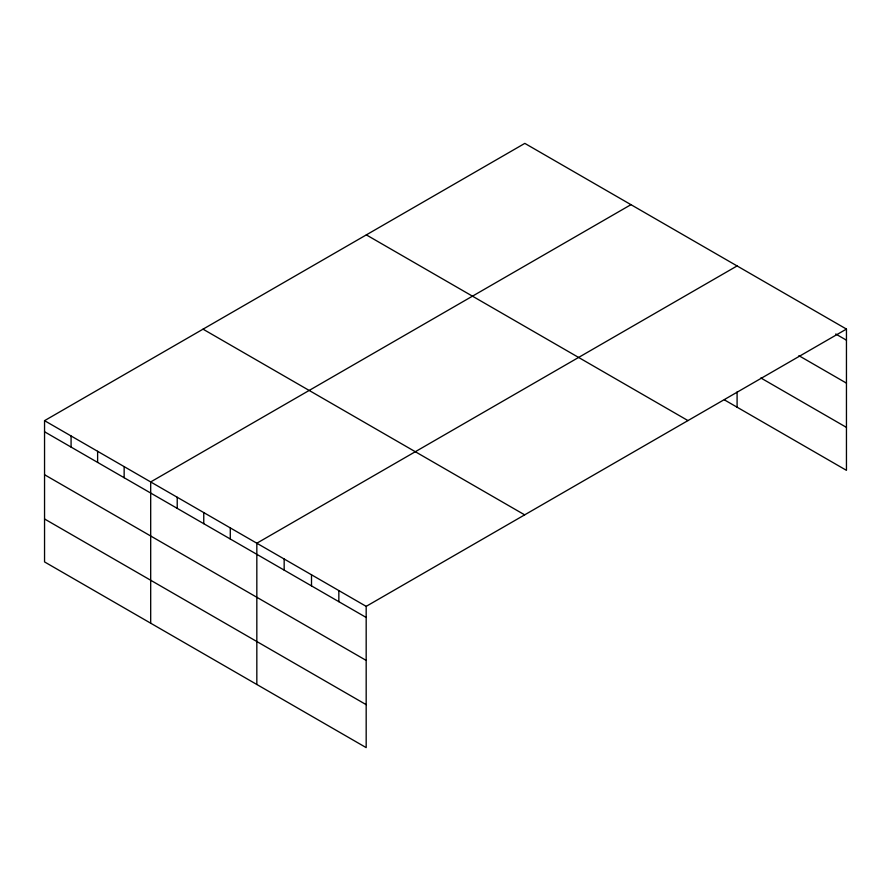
<?xml version="1.0" encoding="UTF-8"?>
<svg xmlns="http://www.w3.org/2000/svg" width="891" height="891" viewBox="0 0 891 891"><rect width="100%" height="100%" fill="white"/><g stroke="black" fill="none" stroke-linecap="round" stroke-linejoin="round"><path stroke-width="1.34" d="M846.45 329.08L524.821 143.384L44.55 420.663L44.55 561.92L366.179 747.616L366.179 606.359L846.45 329.08L846.45 470.337L724.405 399.87M630.962 204.663L150.69 481.942L150.69 623.199M737.091 265.941L256.831 543.22L256.831 684.477M835.747 334.002L846.45 340.184M798.904 355.676L846.45 383.13M760.869 377.973L846.45 427.379M366.335 234.89L687.963 420.585M203.037 329.169L524.665 514.853M44.55 420.663L366.179 606.359M44.55 431.767L366.179 617.463M44.55 474.725L366.179 660.409M44.55 518.974L366.179 704.658M737.091 391.951L737.091 407.198M338.847 590.577L338.847 601.681M311.505 574.795L311.505 585.899M284.162 559.013L284.162 570.106M230.29 527.906L230.29 539.01M203.761 512.581L203.761 523.685M177.22 497.267L177.22 508.371M124.15 466.628L124.15 477.732M97.62 451.303L97.62 462.407M71.08 435.989L71.08 447.093"/></g></svg>
